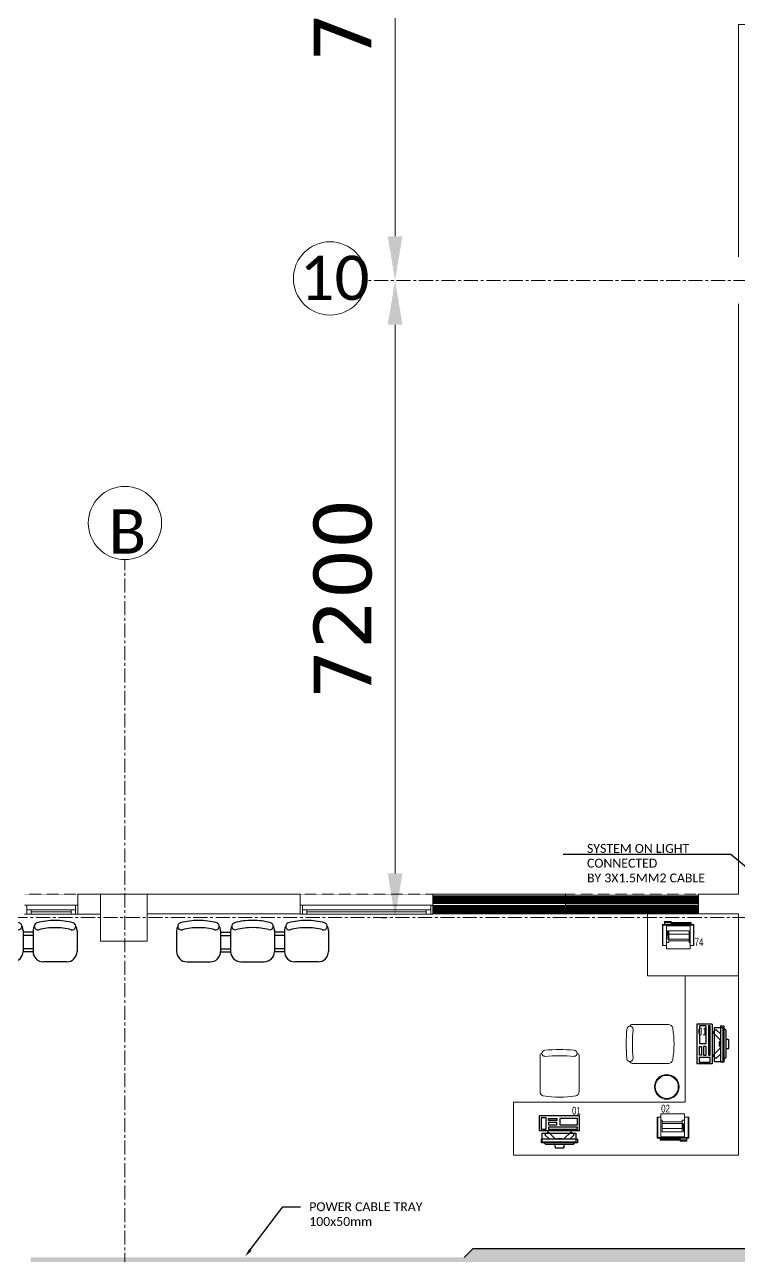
# Model space of a CAD drawing. Header units: millimetres. Extents: x 26027 to 581921, y 7230 to 233891.
# Drawn here: x 457517 to 465586, y 152929 to 166835 of the extents above; entities that cross this region are included whole.
import ezdxf
from ezdxf import colors
from ezdxf.entities.mleader import LeaderData, LeaderLine
from ezdxf.math import Vec2, Vec3

# ---------------------------------------------------------------- set-up
doc = ezdxf.new("R2010")
doc.units = ezdxf.units.MM
doc.header["$LTSCALE"] = 5
doc.linetypes.add('CENTER', pattern=[50.8, 31.75, -6.35, 6.35, -6.35])
doc.linetypes.add('HIDDEN2', pattern=[0.1875, 0.125, -0.0625])
for name, color, linetype, lineweight in [('Aluminum', 7, 'Continuous', 5), ('AxisBalloons_2', 7, 'Continuous', 0), ('Dims', 6, 'Continuous', 5), ('Medical Equipment and Furniture', 163, 'Continuous', 0), ('Proj', 7, 'HIDDEN2', 5), ('Structure', 20, 'Continuous', 5), ('Text', 9, 'Continuous', 5), ('Title', 7, 'Continuous', 5), ('Walls', 32, 'Continuous', 5)]:
    doc.layers.add(name, color=color, linetype=linetype, lineweight=lineweight)
doc.layers.add('axes', color=9, linetype='Continuous')
doc.layers.add('GE-ARCHITECTURAL_ELEMENTS', color=8, linetype='Continuous')
doc.layers.add('E-POWR', color=7, linetype='Continuous', lineweight=9, true_color=0x4e7e3e)
doc.layers.add('EXF', color=7, linetype='Continuous', lineweight=0, true_color=0x4e7e3e)
doc.styles.add('Dimension', font='verdana.ttf')
doc.styles.get("Standard").update_dxf_attribs({"font": 'calibri.ttf'})
doc.styles.add('X3G_ENTITY_257CFD', font='swisscl.ttf', dxfattribs={"height": 200})
doc.dimstyles.new('D500', dxfattribs={"dimtxt": 650, "dimasz": 500, "dimexe": 150, "dimexo": 100, "dimgap": 250, "dimtad": 1, "dimdec": 0, "dimtxsty": 'Dimension', "dimcen": 100, "dimdle": 150, "dimclrd": 250, "dimclre": 250, "dimclrt": 7, "dimadec": 0, "dimazin": 0, "dimtfac": 1, "dimtdec": 0, "dimtmove": 0, "dimatfit": 3, "dimfxl": 1, "dimlwd": 5, "dimlwe": 5, "dimarcsym": 0})
pattern_1 = [(0, (368880, 104830), (63.5, 63.5), [31.75, -95.25]), (90, (368895.875, 104814.125), (-63.5, 63.5), [31.75, -95.25])]

# ---------------------------------------------------------------- blocks, each defined once
blk = doc.blocks.new('GF21021-P')
for p, q in [((-0.221, 0.476), (-0.221, 0.067)), ((0.22, 0.476), (0.22, 0.067))]:
    blk.add_line(p, q)
for centre, radius, start, end in [((-0.171, 0.476), 0.05, 99.6329, 180), ((0, -0.529), 1.069, 80.3671, 99.6329), ((0.17, 0.476), 0.05, 0, 80.3671), ((-0.196, 0.067), 0.025, 180, 261.4721), ((-0.164, 0.042), 0.0351, 90, 270), ((0, 1.847), 1.777, 264.6946, 275.3053), ((0, 1.831), 1.831, 264.8532, 275.147), ((0.164, 0.042), 0.0351, 270, 90), ((0.195, 0.067), 0.025, 278.5279, 0)]:
    blk.add_arc(centre, radius, start, end)
blk = doc.blocks.new('ITCWLS1-P')
at = {"layer": 'GE-ARCHITECTURAL_ELEMENTS'}
for p, q in [((-0.265, 0.43, 0), (-0.305, 0.43, 0)), ((-0.305, 0.43, 0), (-0.305, 0.02, 0)), ((-0.265, 0.43, 0), (-0.265, 0.02, 0)), ((-0.17, 0.45), (-0.17, 0)), ((-0.17, 0.45), (0, 0.45)), ((-0.15, 0.43), (-0.129, 0.43)), ((-0.129, 0.43), (-0.129, 0.409)), ((0, 0.45), (0, 0)), ((-0.325, 0.38, 0), (-0.305, 0.4, 0)), ((-0.325, 0.38, 0), (-0.325, 0.07, 0)), ((-0.197, 0.409), (-0.295, 0.409)), ((-0.295, 0.026), (-0.295, 0.409)), ((-0.197, 0.026), (-0.197, 0.409)), ((-0.35, 0.275), (-0.36, 0.275)), ((-0.36, 0.175), (-0.36, 0.275)), ((-0.35, 0.175), (-0.36, 0.175)), ((-0.325, 0.07, 0), (-0.305, 0.05, 0)), ((-0.305, 0.02, 0), (-0.265, 0.02, 0)), ((-0.197, 0.026), (-0.295, 0.026)), ((-0.17, 0), (0, 0))]:
    blk.add_line(p, q, dxfattribs=at)
at = {"layer": 'GE-ARCHITECTURAL_ELEMENTS', "extrusion": (2.48281e-10, 3.18408e-10, -1)}
for p, q in [((-0.265, 0.34), (-0.214, 0.39)), ((-0.265, 0.269), (-0.179, 0.355)), ((-0.179, 0.355), (-0.214, 0.39))]:
    blk.add_line(p, q, dxfattribs=at)
at = {"layer": 'GE-ARCHITECTURAL_ELEMENTS', "extrusion": (2.48281e-10, -3.18408e-10, -1)}
for p, q in [((-0.265, 0.181), (-0.179, 0.095)), ((-0.265, 0.11), (-0.214, 0.06)), ((-0.179, 0.095), (-0.214, 0.06))]:
    blk.add_line(p, q, dxfattribs=at)
at = {"layer": 'GE-ARCHITECTURAL_ELEMENTS'}
for points in [[(-0.129, 0.409), (-0.129, 0.1), (-0.15, 0.1), (-0.15, 0.43)], [(-0.15, 0.1), (-0.15, 0.1), (-0.15, 0.1), (-0.15, 0.1), (-0.15, 0.1), (-0.15, 0.1), (-0.15, 0.1), (-0.15, 0.1), (-0.15, 0.1)], [(-0.15, 0.1), (-0.15, 0.1), (-0.15, 0.1), (-0.15, 0.1), (-0.15, 0.1), (-0.15, 0.1), (-0.15, 0.1), (-0.15, 0.1), (-0.15, 0.1), (-0.15, 0.1), (-0.15, 0.1), (-0.15, 0.1), (-0.15, 0.1), (-0.15, 0.1), (-0.15, 0.1), (-0.15, 0.1), (-0.15, 0.1), (-0.15, 0.1)], [(-0.15, 0.1), (-0.15, 0.1), (-0.15, 0.1), (-0.15, 0.1), (-0.15, 0.1), (-0.15, 0.1), (-0.15, 0.1), (-0.15, 0.1), (-0.15, 0.1), (-0.15, 0.1)], [(-0.15, 0.1), (-0.15, 0.1), (-0.15, 0.1), (-0.15, 0.1), (-0.15, 0.1), (-0.15, 0.1), (-0.15, 0.1)], [(-0.15, 0.1), (-0.15, 0.1), (-0.15, 0.1), (-0.15, 0.1), (-0.15, 0.1), (-0.15, 0.1), (-0.15, 0.1), (-0.15, 0.1), (-0.15, 0.1), (-0.15, 0.1)], [(-0.15, 0.1), (-0.15, 0.1), (-0.15, 0.1), (-0.15, 0.1), (-0.15, 0.1), (-0.15, 0.1), (-0.15, 0.1), (-0.15, 0.1), (-0.15, 0.1), (-0.15, 0.1), (-0.15, 0.1), (-0.15, 0.1), (-0.15, 0.1), (-0.15, 0.1), (-0.15, 0.1)], [(-0.15, 0.1), (-0.15, 0.1), (-0.15, 0.1), (-0.15, 0.1), (-0.15, 0.1), (-0.15, 0.1), (-0.15, 0.1), (-0.15, 0.1), (-0.15, 0.1), (-0.15, 0.1)], [(-0.15, 0.1), (-0.15, 0.1), (-0.15, 0.1), (-0.15, 0.1), (-0.15, 0.1), (-0.15, 0.1), (-0.15, 0.1), (-0.15, 0.1), (-0.15, 0.1), (-0.15, 0.1)], [(-0.15, 0.1), (-0.15, 0.1), (-0.15, 0.1), (-0.15, 0.1), (-0.15, 0.1), (-0.15, 0.1), (-0.15, 0.1), (-0.15, 0.1), (-0.15, 0.1), (-0.15, 0.1), (-0.15, 0.1), (-0.15, 0.1), (-0.15, 0.1), (-0.15, 0.1), (-0.15, 0.1), (-0.15, 0.1), (-0.15, 0.1), (-0.15, 0.1), (-0.15, 0.1), (-0.15, 0.1), (-0.15, 0.1), (-0.15, 0.1), (-0.15, 0.1), (-0.15, 0.1), (-0.15, 0.1), (-0.15, 0.1), (-0.15, 0.1), (-0.15, 0.1), (-0.15, 0.1), (-0.15, 0.1), (-0.15, 0.1), (-0.15, 0.1), (-0.15, 0.1), (-0.15, 0.1), (-0.15, 0.1), (-0.15, 0.1), (-0.15, 0.1), (-0.15, 0.1), (-0.15, 0.1), (-0.15, 0.1), (-0.15, 0.1), (-0.15, 0.1), (-0.15, 0.1), (-0.15, 0.1), (-0.15, 0.1), (-0.15, 0.1), (-0.15, 0.1), (-0.15, 0.1), (-0.15, 0.1), (-0.15, 0.1), (-0.15, 0.1), (-0.15, 0.1), (-0.15, 0.1), (-0.15, 0.1)], [(-0.15, 0.1), (-0.15, 0.1), (-0.15, 0.1), (-0.15, 0.1), (-0.15, 0.1), (-0.15, 0.1), (-0.15, 0.1), (-0.15, 0.1), (-0.15, 0.1), (-0.15, 0.1), (-0.15, 0.1), (-0.15, 0.1), (-0.15, 0.1), (-0.15, 0.1), (-0.15, 0.1), (-0.15, 0.1), (-0.15, 0.1), (-0.15, 0.1), (-0.15, 0.1), (-0.15, 0.1), (-0.15, 0.1), (-0.15, 0.1), (-0.15, 0.1), (-0.15, 0.1), (-0.15, 0.1), (-0.15, 0.1), (-0.15, 0.1), (-0.15, 0.1), (-0.15, 0.1), (-0.15, 0.1), (-0.15, 0.1), (-0.15, 0.1), (-0.15, 0.1), (-0.15, 0.1), (-0.15, 0.1), (-0.15, 0.1), (-0.15, 0.1), (-0.15, 0.1), (-0.15, 0.1), (-0.15, 0.1), (-0.15, 0.1), (-0.15, 0.1), (-0.15, 0.1), (-0.15, 0.1), (-0.15, 0.1), (-0.15, 0.1), (-0.15, 0.1), (-0.15, 0.1), (-0.15, 0.1), (-0.15, 0.1), (-0.15, 0.1), (-0.15, 0.1), (-0.15, 0.1), (-0.15, 0.1), (-0.15, 0.1), (-0.15, 0.1), (-0.15, 0.1), (-0.15, 0.1), (-0.15, 0.1), (-0.15, 0.1), (-0.15, 0.1), (-0.15, 0.1), (-0.15, 0.1), (-0.15, 0.1), (-0.15, 0.1), (-0.15, 0.1), (-0.15, 0.1), (-0.15, 0.1), (-0.15, 0.1), (-0.15, 0.1), (-0.15, 0.1), (-0.15, 0.1), (-0.15, 0.1), (-0.15, 0.1), (-0.15, 0.1), (-0.15, 0.1), (-0.15, 0.1), (-0.15, 0.1), (-0.15, 0.1), (-0.15, 0.1), (-0.15, 0.1), (-0.15, 0.1), (-0.15, 0.1), (-0.15, 0.1), (-0.15, 0.1), (-0.15, 0.1), (-0.15, 0.1), (-0.15, 0.1), (-0.15, 0.1)], [(-0.15, 0.1), (-0.15, 0.1), (-0.15, 0.1), (-0.15, 0.1), (-0.15, 0.1), (-0.15, 0.1), (-0.15, 0.1), (-0.15, 0.1), (-0.15, 0.1), (-0.15, 0.1), (-0.15, 0.1), (-0.15, 0.1)], [(-0.15, 0.1), (-0.15, 0.1), (-0.15, 0.1), (-0.15, 0.1), (-0.15, 0.1), (-0.15, 0.1), (-0.15, 0.1)], [(-0.15, 0.1), (-0.15, 0.1), (-0.15, 0.1), (-0.15, 0.1), (-0.15, 0.1), (-0.15, 0.1), (-0.15, 0.1), (-0.15, 0.1), (-0.15, 0.1), (-0.15, 0.1), (-0.15, 0.1), (-0.15, 0.1), (-0.15, 0.1), (-0.15, 0.1), (-0.15, 0.1), (-0.15, 0.1), (-0.15, 0.1)], [(-0.15, 0.1), (-0.15, 0.1), (-0.15, 0.1), (-0.15, 0.1), (-0.15, 0.1), (-0.15, 0.1), (-0.15, 0.1), (-0.15, 0.1), (-0.15, 0.1), (-0.15, 0.1), (-0.15, 0.1), (-0.15, 0.1), (-0.15, 0.1), (-0.15, 0.1), (-0.15, 0.1), (-0.15, 0.1), (-0.15, 0.1), (-0.15, 0.1), (-0.15, 0.1), (-0.15, 0.1), (-0.15, 0.1), (-0.15, 0.1), (-0.15, 0.1), (-0.15, 0.1), (-0.15, 0.1), (-0.15, 0.1), (-0.15, 0.1), (-0.15, 0.1), (-0.15, 0.1), (-0.15, 0.1), (-0.15, 0.1), (-0.15, 0.1), (-0.15, 0.1), (-0.15, 0.1), (-0.15, 0.1), (-0.15, 0.1), (-0.15, 0.1), (-0.15, 0.1), (-0.15, 0.1), (-0.15, 0.1), (-0.15, 0.1), (-0.15, 0.1), (-0.15, 0.1), (-0.15, 0.1), (-0.15, 0.1), (-0.15, 0.1), (-0.15, 0.1), (-0.15, 0.1), (-0.15, 0.1), (-0.15, 0.1), (-0.15, 0.1), (-0.15, 0.1), (-0.15, 0.1), (-0.15, 0.1), (-0.15, 0.1), (-0.15, 0.1), (-0.15, 0.1), (-0.15, 0.1), (-0.15, 0.1), (-0.15, 0.1), (-0.15, 0.1), (-0.15, 0.1), (-0.15, 0.1), (-0.15, 0.1), (-0.15, 0.1), (-0.15, 0.1), (-0.15, 0.1), (-0.15, 0.1), (-0.15, 0.1), (-0.15, 0.1), (-0.15, 0.1), (-0.15, 0.1), (-0.15, 0.1), (-0.15, 0.1), (-0.15, 0.1), (-0.15, 0.1), (-0.15, 0.1), (-0.15, 0.1), (-0.15, 0.1), (-0.15, 0.1), (-0.15, 0.1), (-0.15, 0.1), (-0.15, 0.1), (-0.15, 0.1), (-0.15, 0.1), (-0.15, 0.1), (-0.15, 0.1), (-0.15, 0.1), (-0.15, 0.1), (-0.15, 0.1), (-0.15, 0.1), (-0.15, 0.1), (-0.15, 0.1), (-0.15, 0.1), (-0.15, 0.1), (-0.15, 0.1), (-0.15, 0.1), (-0.15, 0.1), (-0.15, 0.1), (-0.15, 0.1), (-0.15, 0.1), (-0.15, 0.1), (-0.15, 0.1), (-0.15, 0.1), (-0.15, 0.1), (-0.15, 0.1), (-0.15, 0.1), (-0.15, 0.1), (-0.15, 0.1), (-0.15, 0.1), (-0.15, 0.1)], [(-0.15, 0.1), (-0.15, 0.1), (-0.15, 0.1), (-0.15, 0.1), (-0.15, 0.1), (-0.15, 0.1), (-0.15, 0.1), (-0.15, 0.1)]]:
    blk.add_lwpolyline(points, dxfattribs=at)
for points in [[(-0.102, 0.43), (-0.03, 0.43), (-0.03, 0.229), (-0.102, 0.229)], [(-0.102, 0.195), (-0.075, 0.195), (-0.075, 0.1), (-0.102, 0.1)], [(-0.03, 0.195), (-0.051, 0.195), (-0.051, 0.1), (-0.03, 0.1)], [(-0.15, 0.1), (-0.15, 0.1), (-0.15, 0.1), (-0.15, 0.1), (-0.15, 0.1), (-0.15, 0.1), (-0.15, 0.1), (-0.15, 0.1), (-0.15, 0.1), (-0.15, 0.1), (-0.15, 0.1), (-0.15, 0.1), (-0.15, 0.1), (-0.15, 0.1), (-0.15, 0.1), (-0.15, 0.1), (-0.15, 0.1), (-0.15, 0.1), (-0.15, 0.1), (-0.15, 0.1), (-0.15, 0.1), (-0.15, 0.1), (-0.15, 0.1), (-0.15, 0.1), (-0.15, 0.1), (-0.15, 0.1), (-0.15, 0.1), (-0.15, 0.1), (-0.15, 0.1), (-0.15, 0.1), (-0.15, 0.1), (-0.15, 0.1), (-0.15, 0.1), (-0.15, 0.1), (-0.15, 0.1), (-0.15, 0.1), (-0.15, 0.1), (-0.15, 0.1), (-0.15, 0.1), (-0.15, 0.1), (-0.15, 0.1), (-0.15, 0.1), (-0.15, 0.1), (-0.15, 0.1), (-0.15, 0.1), (-0.15, 0.1), (-0.15, 0.1), (-0.15, 0.1), (-0.15, 0.1), (-0.15, 0.1), (-0.15, 0.1), (-0.15, 0.1), (-0.15, 0.1), (-0.15, 0.1), (-0.15, 0.1), (-0.15, 0.1), (-0.15, 0.1), (-0.15, 0.1), (-0.15, 0.1), (-0.15, 0.1), (-0.15, 0.1), (-0.15, 0.1), (-0.15, 0.1), (-0.15, 0.1), (-0.15, 0.1), (-0.15, 0.1), (-0.15, 0.1), (-0.15, 0.1), (-0.15, 0.1), (-0.15, 0.1), (-0.15, 0.1), (-0.15, 0.1), (-0.15, 0.1), (-0.15, 0.1), (-0.15, 0.1), (-0.15, 0.1), (-0.15, 0.1), (-0.15, 0.1), (-0.15, 0.1), (-0.15, 0.1), (-0.15, 0.1), (-0.15, 0.1), (-0.15, 0.1), (-0.15, 0.1), (-0.15, 0.1), (-0.15, 0.1), (-0.15, 0.1), (-0.15, 0.1), (-0.15, 0.1), (-0.15, 0.1), (-0.15, 0.1), (-0.15, 0.1), (-0.15, 0.1), (-0.15, 0.1), (-0.15, 0.1), (-0.15, 0.1), (-0.15, 0.1), (-0.15, 0.1), (-0.15, 0.1), (-0.15, 0.1), (-0.15, 0.1), (-0.15, 0.1), (-0.15, 0.1), (-0.15, 0.1), (-0.15, 0.1), (-0.15, 0.1), (-0.15, 0.1), (-0.15, 0.1), (-0.15, 0.1), (-0.15, 0.1), (-0.15, 0.1), (-0.15, 0.1), (-0.15, 0.1), (-0.15, 0.1), (-0.15, 0.1), (-0.15, 0.1), (-0.15, 0.1), (-0.15, 0.1), (-0.15, 0.1), (-0.15, 0.1), (-0.15, 0.1), (-0.15, 0.1), (-0.15, 0.1), (-0.15, 0.1), (-0.15, 0.1), (-0.15, 0.1), (-0.15, 0.1), (-0.15, 0.1), (-0.15, 0.1), (-0.15, 0.1), (-0.15, 0.1), (-0.15, 0.1), (-0.15, 0.1), (-0.15, 0.1), (-0.15, 0.1), (-0.15, 0.1), (-0.15, 0.1), (-0.15, 0.1), (-0.15, 0.1), (-0.15, 0.1), (-0.15, 0.1), (-0.15, 0.1), (-0.15, 0.1), (-0.15, 0.1), (-0.15, 0.1), (-0.15, 0.1), (-0.15, 0.1), (-0.15, 0.1), (-0.15, 0.1), (-0.15, 0.1), (-0.15, 0.1), (-0.15, 0.1), (-0.15, 0.1), (-0.15, 0.1), (-0.15, 0.1), (-0.15, 0.1), (-0.15, 0.1), (-0.15, 0.1), (-0.15, 0.1), (-0.15, 0.1), (-0.15, 0.1), (-0.15, 0.1), (-0.15, 0.1), (-0.15, 0.1), (-0.15, 0.1), (-0.15, 0.1), (-0.15, 0.1), (-0.15, 0.1), (-0.15, 0.1), (-0.15, 0.1), (-0.15, 0.1), (-0.15, 0.1), (-0.15, 0.1), (-0.15, 0.1), (-0.15, 0.1), (-0.15, 0.1), (-0.15, 0.1), (-0.15, 0.1), (-0.15, 0.1), (-0.15, 0.1), (-0.15, 0.1), (-0.15, 0.1), (-0.15, 0.1), (-0.15, 0.1), (-0.15, 0.1), (-0.15, 0.1), (-0.15, 0.1), (-0.15, 0.1), (-0.15, 0.1), (-0.15, 0.1), (-0.15, 0.1), (-0.15, 0.1), (-0.15, 0.1), (-0.15, 0.1), (-0.15, 0.1), (-0.15, 0.1), (-0.15, 0.1), (-0.15, 0.1), (-0.15, 0.1), (-0.15, 0.1), (-0.15, 0.1), (-0.15, 0.1), (-0.15, 0.1), (-0.15, 0.1), (-0.15, 0.1), (-0.15, 0.1), (-0.15, 0.1), (-0.15, 0.1), (-0.15, 0.1), (-0.15, 0.1), (-0.15, 0.1), (-0.15, 0.1), (-0.15, 0.1), (-0.15, 0.1), (-0.15, 0.1), (-0.15, 0.1), (-0.15, 0.1), (-0.15, 0.1), (-0.15, 0.1), (-0.15, 0.1), (-0.15, 0.1), (-0.15, 0.1), (-0.15, 0.1), (-0.15, 0.1), (-0.15, 0.1), (-0.15, 0.1), (-0.15, 0.1), (-0.15, 0.1), (-0.15, 0.1), (-0.15, 0.1), (-0.15, 0.1), (-0.15, 0.1), (-0.15, 0.1), (-0.15, 0.1), (-0.15, 0.1), (-0.15, 0.1), (-0.15, 0.1), (-0.15, 0.1), (-0.15, 0.1), (-0.15, 0.1), (-0.15, 0.1), (-0.15, 0.1), (-0.15, 0.1), (-0.15, 0.1), (-0.15, 0.1), (-0.15, 0.1), (-0.15, 0.1), (-0.15, 0.1), (-0.15, 0.1), (-0.15, 0.1), (-0.15, 0.1), (-0.15, 0.1), (-0.15, 0.1), (-0.15, 0.1), (-0.15, 0.1), (-0.15, 0.1), (-0.15, 0.1), (-0.15, 0.1), (-0.15, 0.1), (-0.15, 0.1), (-0.15, 0.1), (-0.15, 0.1), (-0.15, 0.1), (-0.15, 0.1), (-0.15, 0.1), (-0.15, 0.1), (-0.15, 0.1), (-0.15, 0.1), (-0.15, 0.1), (-0.15, 0.1), (-0.15, 0.1), (-0.15, 0.1), (-0.15, 0.1), (-0.15, 0.1), (-0.15, 0.1), (-0.15, 0.1), (-0.15, 0.1)], [(-0.15, 0.1), (-0.15, 0.1), (-0.15, 0.1), (-0.15, 0.1), (-0.15, 0.1), (-0.15, 0.1), (-0.15, 0.1), (-0.15, 0.1), (-0.15, 0.1), (-0.15, 0.1), (-0.15, 0.1), (-0.15, 0.1), (-0.15, 0.1), (-0.15, 0.1), (-0.15, 0.1), (-0.15, 0.1), (-0.15, 0.1), (-0.15, 0.1), (-0.15, 0.1), (-0.15, 0.1), (-0.15, 0.1), (-0.15, 0.1), (-0.15, 0.1), (-0.15, 0.1), (-0.15, 0.1), (-0.15, 0.1), (-0.15, 0.1), (-0.15, 0.1), (-0.15, 0.1), (-0.15, 0.1), (-0.15, 0.1), (-0.15, 0.1), (-0.15, 0.1), (-0.15, 0.1), (-0.15, 0.1), (-0.15, 0.1), (-0.15, 0.1), (-0.15, 0.1), (-0.15, 0.1), (-0.15, 0.1), (-0.15, 0.1), (-0.15, 0.1), (-0.15, 0.1), (-0.15, 0.1), (-0.15, 0.1), (-0.15, 0.1), (-0.15, 0.1), (-0.15, 0.1), (-0.15, 0.1), (-0.15, 0.1), (-0.15, 0.1), (-0.15, 0.1), (-0.15, 0.1), (-0.15, 0.1), (-0.15, 0.1), (-0.15, 0.1), (-0.15, 0.1), (-0.15, 0.1), (-0.15, 0.1), (-0.15, 0.1), (-0.15, 0.1), (-0.15, 0.1), (-0.15, 0.1), (-0.15, 0.1), (-0.15, 0.1), (-0.15, 0.1), (-0.15, 0.1), (-0.15, 0.1), (-0.15, 0.1), (-0.15, 0.1), (-0.15, 0.1), (-0.15, 0.1), (-0.15, 0.1), (-0.15, 0.1), (-0.15, 0.1), (-0.15, 0.1), (-0.15, 0.1), (-0.15, 0.1), (-0.15, 0.1), (-0.15, 0.1), (-0.15, 0.1), (-0.15, 0.1), (-0.15, 0.1), (-0.15, 0.1), (-0.15, 0.1), (-0.15, 0.1), (-0.15, 0.1), (-0.15, 0.1), (-0.15, 0.1), (-0.15, 0.1), (-0.15, 0.1), (-0.15, 0.1), (-0.15, 0.1), (-0.15, 0.1), (-0.15, 0.1), (-0.15, 0.1), (-0.15, 0.1), (-0.15, 0.1), (-0.15, 0.1), (-0.15, 0.1), (-0.15, 0.1), (-0.15, 0.1), (-0.15, 0.1), (-0.15, 0.1), (-0.15, 0.1), (-0.15, 0.1), (-0.15, 0.1), (-0.15, 0.1), (-0.15, 0.1), (-0.15, 0.1), (-0.15, 0.1), (-0.15, 0.1), (-0.15, 0.1), (-0.15, 0.1), (-0.15, 0.1), (-0.15, 0.1), (-0.15, 0.1), (-0.15, 0.1), (-0.15, 0.1), (-0.15, 0.1), (-0.15, 0.1), (-0.15, 0.1), (-0.15, 0.1), (-0.15, 0.1), (-0.15, 0.1), (-0.15, 0.1), (-0.15, 0.1), (-0.15, 0.1), (-0.15, 0.1), (-0.15, 0.1), (-0.15, 0.1), (-0.15, 0.1), (-0.15, 0.1), (-0.15, 0.1), (-0.15, 0.1), (-0.15, 0.1), (-0.15, 0.1), (-0.15, 0.1), (-0.15, 0.1), (-0.15, 0.1), (-0.15, 0.1), (-0.15, 0.1), (-0.15, 0.1), (-0.15, 0.1), (-0.15, 0.1), (-0.15, 0.1), (-0.15, 0.1), (-0.15, 0.1), (-0.15, 0.1), (-0.15, 0.1), (-0.15, 0.1), (-0.15, 0.1), (-0.15, 0.1), (-0.15, 0.1), (-0.15, 0.1), (-0.15, 0.1), (-0.15, 0.1), (-0.15, 0.1), (-0.15, 0.1), (-0.15, 0.1), (-0.15, 0.1), (-0.15, 0.1), (-0.15, 0.1), (-0.15, 0.1), (-0.15, 0.1), (-0.15, 0.1), (-0.15, 0.1), (-0.15, 0.1), (-0.15, 0.1), (-0.15, 0.1), (-0.15, 0.1), (-0.15, 0.1), (-0.15, 0.1), (-0.15, 0.1), (-0.15, 0.1), (-0.15, 0.1), (-0.15, 0.1), (-0.15, 0.1), (-0.15, 0.1), (-0.15, 0.1), (-0.15, 0.1), (-0.15, 0.1), (-0.15, 0.1), (-0.15, 0.1), (-0.15, 0.1), (-0.15, 0.1), (-0.15, 0.1), (-0.15, 0.1), (-0.15, 0.1), (-0.15, 0.1), (-0.15, 0.1), (-0.15, 0.1), (-0.15, 0.1), (-0.15, 0.1), (-0.15, 0.1), (-0.15, 0.1), (-0.15, 0.1), (-0.15, 0.1), (-0.15, 0.1), (-0.15, 0.1), (-0.15, 0.1), (-0.15, 0.1), (-0.15, 0.1), (-0.15, 0.1), (-0.15, 0.1), (-0.15, 0.1), (-0.15, 0.1), (-0.15, 0.1), (-0.15, 0.1), (-0.15, 0.1), (-0.15, 0.1), (-0.15, 0.1), (-0.15, 0.1), (-0.15, 0.1)], [(-0.15, 0.1), (-0.15, 0.1), (-0.15, 0.1), (-0.15, 0.1), (-0.15, 0.1), (-0.15, 0.1), (-0.15, 0.1), (-0.15, 0.1), (-0.15, 0.1), (-0.15, 0.1), (-0.15, 0.1), (-0.15, 0.1), (-0.15, 0.1), (-0.15, 0.1), (-0.15, 0.1), (-0.15, 0.1), (-0.15, 0.1), (-0.15, 0.1), (-0.15, 0.1), (-0.15, 0.1), (-0.15, 0.1), (-0.15, 0.1), (-0.15, 0.1), (-0.15, 0.1), (-0.15, 0.1), (-0.15, 0.1), (-0.15, 0.1), (-0.15, 0.1), (-0.15, 0.1), (-0.15, 0.1), (-0.15, 0.1), (-0.15, 0.1), (-0.15, 0.1), (-0.15, 0.1), (-0.15, 0.1), (-0.15, 0.1), (-0.15, 0.1), (-0.15, 0.1), (-0.15, 0.1), (-0.15, 0.1), (-0.15, 0.1), (-0.15, 0.1), (-0.15, 0.1), (-0.15, 0.1), (-0.15, 0.1), (-0.15, 0.1), (-0.15, 0.1), (-0.15, 0.1), (-0.15, 0.1), (-0.15, 0.1), (-0.15, 0.1), (-0.15, 0.1), (-0.15, 0.1), (-0.15, 0.1), (-0.15, 0.1), (-0.15, 0.1), (-0.15, 0.1), (-0.15, 0.1), (-0.15, 0.1), (-0.15, 0.1), (-0.15, 0.1), (-0.15, 0.1), (-0.15, 0.1), (-0.15, 0.1), (-0.15, 0.1), (-0.15, 0.1), (-0.15, 0.1), (-0.15, 0.1), (-0.15, 0.1), (-0.15, 0.1), (-0.15, 0.1), (-0.15, 0.1), (-0.15, 0.1), (-0.15, 0.1), (-0.15, 0.1), (-0.15, 0.1), (-0.15, 0.1), (-0.15, 0.1), (-0.15, 0.1), (-0.15, 0.1), (-0.15, 0.1), (-0.15, 0.1), (-0.15, 0.1), (-0.15, 0.1), (-0.15, 0.1), (-0.15, 0.1), (-0.15, 0.1), (-0.15, 0.1), (-0.15, 0.1), (-0.15, 0.1), (-0.15, 0.1), (-0.15, 0.1), (-0.15, 0.1), (-0.15, 0.1), (-0.15, 0.1), (-0.15, 0.1), (-0.15, 0.1), (-0.15, 0.1), (-0.15, 0.1), (-0.15, 0.1), (-0.15, 0.1), (-0.15, 0.1), (-0.15, 0.1), (-0.15, 0.1), (-0.15, 0.1), (-0.15, 0.1), (-0.15, 0.1), (-0.15, 0.1), (-0.15, 0.1), (-0.15, 0.1), (-0.15, 0.1), (-0.15, 0.1), (-0.15, 0.1), (-0.15, 0.1), (-0.15, 0.1), (-0.15, 0.1), (-0.15, 0.1), (-0.15, 0.1), (-0.15, 0.1), (-0.15, 0.1), (-0.15, 0.1), (-0.15, 0.1), (-0.15, 0.1), (-0.15, 0.1), (-0.15, 0.1), (-0.15, 0.1), (-0.15, 0.1), (-0.15, 0.1), (-0.15, 0.1), (-0.15, 0.1), (-0.15, 0.1), (-0.15, 0.1), (-0.15, 0.1), (-0.15, 0.1), (-0.15, 0.1), (-0.15, 0.1), (-0.15, 0.1), (-0.15, 0.1), (-0.15, 0.1), (-0.15, 0.1), (-0.15, 0.1), (-0.15, 0.1), (-0.15, 0.1), (-0.15, 0.1), (-0.15, 0.1), (-0.15, 0.1), (-0.15, 0.1), (-0.15, 0.1), (-0.15, 0.1), (-0.15, 0.1), (-0.15, 0.1), (-0.15, 0.1), (-0.15, 0.1), (-0.15, 0.1), (-0.15, 0.1), (-0.15, 0.1), (-0.15, 0.1), (-0.15, 0.1), (-0.15, 0.1), (-0.15, 0.1), (-0.15, 0.1), (-0.15, 0.1), (-0.15, 0.1), (-0.15, 0.1), (-0.15, 0.1), (-0.15, 0.1), (-0.15, 0.1), (-0.15, 0.1), (-0.15, 0.1), (-0.15, 0.1), (-0.15, 0.1), (-0.15, 0.1), (-0.15, 0.1), (-0.15, 0.1), (-0.15, 0.1), (-0.15, 0.1), (-0.15, 0.1), (-0.15, 0.1), (-0.15, 0.1), (-0.15, 0.1), (-0.15, 0.1), (-0.15, 0.1), (-0.15, 0.1), (-0.15, 0.1), (-0.15, 0.1), (-0.15, 0.1), (-0.15, 0.1), (-0.15, 0.1), (-0.15, 0.1), (-0.15, 0.1), (-0.15, 0.1), (-0.15, 0.1), (-0.15, 0.1), (-0.15, 0.1), (-0.15, 0.1), (-0.15, 0.1), (-0.15, 0.1), (-0.15, 0.1), (-0.15, 0.1), (-0.15, 0.1), (-0.15, 0.1), (-0.15, 0.1), (-0.15, 0.1), (-0.15, 0.1), (-0.15, 0.1), (-0.15, 0.1), (-0.15, 0.1), (-0.15, 0.1), (-0.15, 0.1), (-0.15, 0.1), (-0.15, 0.1), (-0.15, 0.1), (-0.15, 0.1), (-0.15, 0.1), (-0.15, 0.1), (-0.15, 0.1), (-0.15, 0.1), (-0.15, 0.1), (-0.15, 0.1)], [(-0.15, 0.073), (-0.024, 0.073), (-0.024, 0.018), (-0.15, 0.018)]]:
    blk.add_lwpolyline(points, close=True, dxfattribs=at)
for centre, radius, start, end in [((-0.35, 0.325), 0.05, 270, 300.3093), ((-0.35, 0.125), 0.05, 59.6907, 90), ((-0.309, 0.225), 0.0556, 321.9431, 38.0569)]:
    blk.add_arc(centre, radius, start, end, dxfattribs=at)
blk = doc.blocks.new('WM00001-P')
blk.add_circle((0, 0), 0.14)
at = {"color": 8}
blk.add_circle((0, 0), 0.13, dxfattribs=at)
blk = doc.blocks.new('ITPPLT2C-P')
at = {"color": 0}
for p, q in [((0, 0), (0, -0.226)), ((0.025, 0), (0, 0)), ((0.014, 0), (0.014, -0.226)), ((0.025, 0), (0.014, 0)), ((0.023, 0.032), (0.262, 0.032)), ((0.03, 0.026), (0.023, 0.032)), ((0.023, 0), (0.023, 0.032)), ((0.025, -0.226), (0.025, 0)), ((0.03, -0.318), (0.03, 0.026)), ((0.03, 0.026), (0.262, 0.026)), ((0.262, -0.01), (0.262, 0.032)), ((0.04, -0.277), (0.04, -0.01)), ((0.3, -0.01), (0.04, -0.01)), ((0.094, -0.251), (0.094, -0.022)), ((0.094, -0.022), (0.227, -0.022)), ((0.132, -0.251), (0.132, -0.022)), ((0.189, -0.251), (0.189, -0.022)), ((0.208, -0.251), (0.208, -0.022)), ((0.227, -0.022), (0.227, -0.01)), ((0.3, -0.277), (0.3, -0.01)), ((-0.009, -0.226), (0.027, -0.226)), ((-0.009, -0.226), (0.024, -0.226)), ((-0.009, -0.302), (-0.009, -0.226)), ((-0.009, -0.302), (-0.009, -0.226)), ((0, -0.226), (0.025, -0.226)), ((0.002, -0.249), (0.002, -0.233)), ((0.002, -0.233), (0.004, -0.233)), ((0.004, -0.249), (0.002, -0.249)), ((0.002, -0.272), (0.002, -0.256)), ((0.002, -0.256), (0.004, -0.256)), ((0.004, -0.272), (0.002, -0.272)), ((0.004, -0.233), (0.004, -0.249)), ((0.004, -0.256), (0.004, -0.272)), ((0.014, -0.226), (0.025, -0.226)), ((0.024, -0.226), (0.024, -0.302)), ((0.027, -0.226), (0.027, -0.302)), ((0.3, -0.277), (0.04, -0.277)), ((0.227, -0.251), (0.094, -0.251)), ((0.095, -0.27), (0.095, -0.264)), ((0.095, -0.264), (0.139, -0.264)), ((0.146, -0.27), (0.095, -0.27)), ((0.139, -0.258), (0.19, -0.258)), ((0.139, -0.264), (0.139, -0.258)), ((0.19, -0.264), (0.146, -0.264)), ((0.146, -0.264), (0.146, -0.27)), ((0.19, -0.258), (0.19, -0.264)), ((0.227, -0.277), (0.227, -0.251)), ((0.262, -0.277), (0.262, -0.325)), ((0.027, -0.302), (-0.009, -0.302)), ((0.024, -0.302), (-0.009, -0.302)), ((0.002, -0.295), (0.002, -0.279)), ((0.002, -0.279), (0.004, -0.279)), ((0.004, -0.295), (0.002, -0.295)), ((0.004, -0.279), (0.004, -0.295)), ((0.023, -0.325), (0.023, -0.302)), ((0.03, -0.318), (0.023, -0.325)), ((0.023, -0.325), (0.262, -0.325)), ((0.03, -0.318), (0.262, -0.318))]:
    blk.add_line(p, q, dxfattribs=at)
blk = doc.blocks.new('3seater')
at = {"layer": 'GE-ARCHITECTURAL_ELEMENTS'}
for p, q in [((-958973, -382950, 0), (-958973, -383188, 0)), ((-958476, -382950, 0), (-958476, -383188, 0)), ((-958476, -382950, 0), (-958476, -383166, 0)), ((-958364, -382948, 0), (-958364, -383187, 0)), ((-957867, -382948, 0), (-957867, -383165, 0)), ((-957867, -382948, 0), (-957867, -383187, 0)), ((-957754, -382950, 0), (-957754, -383188, 0)), ((-957754, -382950, 0), (-957754, -383166, 0)), ((-957257, -382950, 0), (-957257, -383188, 0)), ((-958476, -382971, 0), (-958364, -382971, 0)), ((-958476, -383008, 0), (-958364, -383008, 0)), ((-957754, -382971, 0), (-957867, -382971, 0)), ((-957754, -383008, 0), (-957867, -383008, 0)), ((-958476, -383157, 0), (-958364, -383157, 0)), ((-958476, -383192, 0), (-958364, -383192, 0)), ((-957754, -383157, 0), (-957867, -383157, 0)), ((-957754, -383192, 0), (-957867, -383192, 0)), ((-958856, -383305, 0), (-958593, -383305, 0)), ((-958246, -383304, 0), (-957984, -383304, 0)), ((-957374, -383305, 0), (-957637, -383305, 0))]:
    blk.add_line(p, q, dxfattribs=at)
for centre, radius, start, end in [((-958856, -382955, 0), 117, 151.0301, 180), ((-958919, -382903, 0), 40.5, 105.639, 285.639), ((-958744, -383526, 0), 687, 88.3753, 105.639), ((-958744, -383526, 0), 606, 88.1581, 105.639), ((-958705, -383526, 0), 687, 74.361, 91.6247), ((-958705, -383526, 0), 606, 74.361, 91.8419), ((-958531, -382903, 0), 40.5, 254.361, 74.361), ((-958593, -382955, 0), 117, 0, 28.9699), ((-958246, -382954, 0), 117, 151.0301, 180), ((-958309, -382902, 0), 40.5, 105.639, 285.639), ((-958135, -383525, 0), 687, 88.3753, 105.639), ((-958135, -383525, 0), 606, 88.1581, 105.639), ((-958096, -383525, 0), 687, 74.361, 91.6247), ((-958096, -383525, 0), 606, 74.361, 91.8419), ((-957921, -382902, 0), 40.5, 254.361, 74.361), ((-957984, -382954, 0), 117, 0, 28.9699), ((-957637, -382955, 0), 117, 151.0301, 180), ((-957700, -382903, 0), 40.5, 105.639, 285.639), ((-957525, -383526, 0), 687, 88.3753, 105.639), ((-957525, -383526, 0), 606, 88.1581, 105.639), ((-957486, -383526, 0), 687, 74.361, 91.6247), ((-957486, -383526, 0), 606, 74.361, 91.8419), ((-957312, -382903, 0), 40.5, 254.361, 74.361), ((-957374, -382955, 0), 117, 0, 28.9699), ((-958856, -383188, 0), 117, 180, 270), ((-958593, -383188, 0), 117, 270, 0), ((-958246, -383187, 0), 117, 180, 270), ((-957984, -383187, 0), 117, 270, 0), ((-957637, -383188, 0), 117, 180, 270), ((-957374, -383188, 0), 117, 270, 0)]:
    blk.add_arc(centre, radius, start, end, dxfattribs=at)
blk = doc.blocks.new('*D247')
at = {"layer": 'DEFPOINTS', "color": 0, "transparency": 16777216}
for p in [(461705, 163945, 0), (461705, 163945), (461705, 156745, 0)]:
    blk.add_point(p, dxfattribs=at)
at = {"layer": 'Dims', "color": 250, "linetype": 'Continuous', "lineweight": 5, "transparency": 16777216}
for p, q in [((461605, 163945), (461555, 163945)), ((461705, 157245), (461705, 163445)), ((461605, 156745), (461555, 156745))]:
    blk.add_line(p, q, dxfattribs=at)
at = {"layer": 'Dims', "color": 250, "transparency": 16777216}
for points in [[(461622, 163445), (461788, 163445), (461705, 163945)], [(461622, 157245), (461788, 157245), (461705, 156745)]]:
    blk.add_solid(points, dxfattribs=at)
at = {"layer": 'Dims', "color": 7, "lineweight": 0, "transparency": 16777216, "insert": (461116, 160345), "char_height": 650, "attachment_point": 5, "rotation": 90, "style": 'Dimension'}
blk.add_mtext('7200', dxfattribs=at)
blk = doc.blocks.new('*D502')
at = {"layer": 'DEFPOINTS', "color": 0, "transparency": 16777216}
for p in [(461705, 171145), (461705, 171145), (461705, 163945, 0)]:
    blk.add_point(p, dxfattribs=at)
at = {"layer": 'Dims', "color": 250, "linetype": 'Continuous', "lineweight": 5, "transparency": 16777216}
for p, q in [((461605, 171145), (461555, 171145)), ((461705, 164445), (461705, 170645)), ((461605, 163945), (461555, 163945))]:
    blk.add_line(p, q, dxfattribs=at)
at = {"layer": 'Dims', "color": 250, "transparency": 16777216}
for points in [[(461622, 170645), (461788, 170645), (461705, 171145)], [(461622, 164445), (461788, 164445), (461705, 163945)]]:
    blk.add_solid(points, dxfattribs=at)
at = {"layer": 'Dims', "color": 7, "lineweight": 0, "transparency": 16777216, "insert": (461116, 167545), "char_height": 650, "attachment_point": 5, "rotation": 90, "style": 'Dimension'}
blk.add_mtext('7200', dxfattribs=at)

msp = doc.modelspace()

# ---------------------------------------------------------------- hatches: boundary and pattern name
h = msp.add_hatch()
h.set_pattern_fill('CROSS', color=85, scale=10)
h.set_pattern_definition(pattern_1)
edge = h.paths.add_edge_path()
edge.add_line((457685.6, 145694.3), (457685.6, 152806.1))
edge.add_line((457685.6, 152806.1), (462487.4, 152806.1))
edge.add_line((462487.4, 152806.1), (462487.4, 145900.9))
edge.add_line((462487.4, 145900.9), (462587.4, 145901.1))
edge.add_line((462587.4, 145901.1), (462587.4, 152806.1))
edge.add_line((462587.4, 152806.1), (464555.9, 152806.1))
edge.add_line((464555.9, 152806.1), (469284.4, 152806.1))
edge.add_line((469284.4, 152806.1), (471903.7, 152806.1))
edge.add_line((471903.7, 152806.1), (471903.7, 142653.2))
edge.add_line((471903.7, 142653.2), (478231.4, 142645.9))
edge.add_line((478231.4, 142645.9), (478231.4, 142845.2))
edge.add_line((478231.4, 142845.2), (472503.7, 142845.2))
edge.add_line((472503.7, 142845.2), (472503.7, 157840))
edge.add_line((472503.7, 157840), (472504, 159009.2))
edge.add_line((472504, 159009.2), (479768.6, 159009.2))
edge.add_line((479768.6, 159009.2), (479768.6, 159109.2))
edge.add_line((479768.6, 159109.2), (472503.7, 159109.2))
edge.add_line((472503.7, 159109.2), (472503.7, 169315.6))
edge.add_line((472503.7, 169315.6), (478921.1, 169315.6))
edge.add_line((478921.1, 169315.6), (484286.4, 169315.6))
edge.add_line((484286.4, 169315.6), (484286.4, 166351.2))
edge.add_line((484286.4, 166351.2), (484486.4, 166351.2))
edge.add_line((484486.4, 166351.2), (484486.4, 169515.6))
edge.add_line((484486.4, 169515.6), (479083.8, 169515.6))
edge.add_line((479083.8, 169515.6), (479083.8, 190946.9))
edge.add_line((479083.8, 190946.9), (479083.8, 191341.6))
edge.add_line((479083.8, 191341.6), (478883.8, 191341.6))
edge.add_line((478883.8, 191341.6), (478883.8, 195124.3))
edge.add_line((478883.8, 195124.3), (477262.4, 195124.3))
edge.add_line((477262.4, 195124.3), (477262.4, 205421.2))
edge.add_line((477262.4, 205421.2), (474368, 205421.2))
edge.add_line((474368, 205421.2), (469356.9, 205421.2))
edge.add_line((469356.9, 205421.2), (469256.9, 205421.2))
edge.add_line((469256.9, 205421.2), (469256.9, 204391.3))
edge.add_line((469256.9, 204391.3), (469856.9, 204391.3))
edge.add_line((469856.9, 204391.3), (469856.9, 204821.2))
edge.add_line((469856.9, 204821.2), (471179.3, 204821.2))
edge.add_line((471179.3, 204821.2), (471179.3, 204391.3))
edge.add_line((471179.3, 204391.3), (471779.3, 204391.3))
edge.add_line((471779.3, 204391.3), (471779.3, 204821.2))
edge.add_line((471779.3, 204821.2), (476662.4, 204821.2))
edge.add_line((476662.4, 204821.2), (476662.4, 194457.6))
edge.add_line((476662.4, 194457.6), (478283.8, 194457.6))
edge.add_line((478283.8, 194457.6), (478283.8, 169915.6))
edge.add_line((478283.8, 169915.6), (471903.7, 169915.6))
edge.add_line((471903.7, 169915.6), (471903.7, 159212))
edge.add_line((471903.7, 159212), (470513.7, 159212))
edge.add_line((470513.7, 159212), (470513.7, 159112))
edge.add_line((470513.7, 159112), (471903.7, 159112))
edge.add_line((471903.7, 159112), (471903.7, 153006.1))
edge.add_line((471903.7, 153006.1), (462587.4, 153006.1))
edge.add_line((462587.4, 153006.1), (462487.4, 152906.1))
edge.add_line((462487.4, 152906.1), (457585.6, 152906.1))
edge.add_line((457585.6, 152906.1), (457585.6, 145694.3))
h = msp.add_hatch()
h.set_pattern_fill('CROSS', color=85, scale=10)
h.set_pattern_definition(pattern_1)
h.paths.add_polyline_path([(457585.6, 145694.3), (457585.6, 152906.1), (462487.4, 152906.1), (462587.4, 153006.1), (471903.7, 153006.1), (471903.7, 159112), (470513.7, 159112), (470513.7, 159212), (471903.7, 159212), (471903.7, 169915.6), (478283.8, 169915.6), (478283.8, 194457.6), (476662.4, 194457.6), (476662.4, 204821.2), (471779.3, 204821.2), (471779.3, 204391.3), (471179.3, 204391.3), (471179.3, 204821.2), (469856.9, 204821.2), (469856.9, 204391.3), (469256.9, 204391.3), (469256.9, 205421.2), (469356.9, 205421.2), (474368, 205421.2), (477262.4, 205421.2), (477262.4, 195124.3), (478883.8, 195124.3), (478883.8, 191341.6), (479083.8, 191341.6), (479083.8, 190946.9), (479083.8, 169515.6), (484486.4, 169515.6), (484486.4, 166351.2), (484286.4, 166351.2), (484286.4, 169315.6), (478921.1, 169315.6), (472503.7, 169315.6), (472503.7, 159109.2), (479768.6, 159109.2), (479768.6, 159009.2), (472504, 159009.2), (472503.7, 157840), (472503.7, 142845.2), (478231.4, 142845.2), (478231.4, 142645.9), (471903.7, 142653.2), (471903.7, 152806.1), (469284.4, 152806.1), (464555.9, 152806.1), (462587.4, 152806.1), (462587.4, 145901.1), (462487.4, 145900.9), (462487.4, 152806.1), (457685.6, 152806.1), (457685.6, 145694.3)])
at = {"layer": 'EXF'}
h = msp.add_hatch(dxfattribs=at)
h.set_pattern_fill('CROSS', color=256, scale=10)
edge = h.paths.add_edge_path()
edge.add_line((464555.9, 152806.1), (469284.4, 152806.1))
edge.add_line((469284.4, 152806.1), (471903.7, 152806.1))
edge.add_line((471903.7, 152806.1), (471903.7, 142653.2))
edge.add_line((471903.7, 142653.2), (478231.4, 142645.9))
edge.add_line((478231.4, 142645.9), (478231.4, 142845.2))
edge.add_line((478231.4, 142845.2), (472503.7, 142845.2))
edge.add_line((472503.7, 142845.2), (472503.7, 157840))
edge.add_line((472503.7, 157840), (472504, 159009.2))
edge.add_line((472504, 159009.2), (479768.6, 159009.2))
edge.add_line((479768.6, 159009.2), (479768.6, 159109.2))
edge.add_line((479768.6, 159109.2), (472503.7, 159109.2))
edge.add_line((472503.7, 159109.2), (472503.7, 169315.6))
edge.add_line((472503.7, 169315.6), (478921.1, 169315.6))
edge.add_line((478921.1, 169315.6), (484286.4, 169315.6))
edge.add_line((484286.4, 169315.6), (484286.4, 166351.2))
edge.add_line((484286.4, 166351.2), (484486.4, 166351.2))
edge.add_line((484486.4, 166351.2), (484486.4, 169515.6))
edge.add_line((484486.4, 169515.6), (479083.8, 169515.6))
edge.add_line((479083.8, 169515.6), (479083.8, 190946.9))
edge.add_line((479083.8, 190946.9), (479083.8, 191341.6))
edge.add_line((479083.8, 191341.6), (478883.8, 191341.6))
edge.add_line((478883.8, 191341.6), (478883.8, 195124.3))
edge.add_line((478883.8, 195124.3), (477262.4, 195124.3))
edge.add_line((477262.4, 195124.3), (477262.4, 205421.2))
edge.add_line((477262.4, 205421.2), (474368, 205421.2))
edge.add_line((474368, 205421.2), (469356.9, 205421.2))
edge.add_line((469356.9, 205421.2), (469256.9, 205421.2))
edge.add_line((469256.9, 205421.2), (469256.9, 204391.3))
edge.add_line((469256.9, 204391.3), (469856.9, 204391.3))
edge.add_line((469856.9, 204391.3), (469856.9, 204821.2))
edge.add_line((469856.9, 204821.2), (471179.3, 204821.2))
edge.add_line((471179.3, 204821.2), (471179.3, 204391.3))
edge.add_line((471179.3, 204391.3), (471779.3, 204391.3))
edge.add_line((471779.3, 204391.3), (471779.3, 204821.2))
edge.add_line((471779.3, 204821.2), (476662.4, 204821.2))
edge.add_line((476662.4, 204821.2), (476662.4, 194457.6))
edge.add_line((476662.4, 194457.6), (478283.8, 194457.6))
edge.add_line((478283.8, 194457.6), (478283.8, 169915.6))
edge.add_line((478283.8, 169915.6), (471903.7, 169915.6))
edge.add_line((471903.7, 169915.6), (471903.7, 159212))
edge.add_line((471903.7, 159212), (470513.7, 159212))
edge.add_line((470513.7, 159212), (470513.7, 159112))
edge.add_line((470513.7, 159112), (471903.7, 159112))
edge.add_line((471903.7, 159112), (471903.7, 153006.1))
edge.add_line((471903.7, 153006.1), (462587.4, 153006.1))

# ---------------------------------------------------------------- linework, layer by layer
at = {"color": 85}
for p, q in [((462487.4, 152906.1, 2.4), (462587.4, 153006.1, 2.4)), ((462587.4, 153006.1, 2.4), (471903.7, 153006.1, 2.4))]:
    msp.add_line(p, q, dxfattribs=at)
at = {"layer": 'Aluminum'}
for p, q in [((458116.9, 156885.2, 2.4), (457516.9, 156885.2, 2.4)), ((457541.9, 156885.2, 2.4), (457541.9, 156785.2, 2.4)), ((458091.9, 156885.2, 2.4), (458091.9, 156785.2, 2.4)), ((462133.1, 156885.3, 2.4), (460633.1, 156885.3, 2.4)), ((460658.1, 156885.3, 2.4), (460658.1, 156785.3, 2.4)), ((462108.1, 156885.3, 2.4), (462108.1, 156785.3, 2.4)), ((465133.1, 156885.3, 2.4), (463633.1, 156885.3, 2.4)), ((463658.1, 156885.3, 2.4), (463658.1, 156787.4, 2.4)), ((465108.1, 156885.3, 2.4), (465108.1, 156787.4, 2.4)), ((458116.9, 156785.2, 2.4), (457516.9, 156785.2, 2.4)), ((458091.9, 156835.2, 2.4), (457541.9, 156835.2, 2.4)), ((457591.9, 156835.2, 2.4), (457591.9, 156785.2, 2.4)), ((457591.9, 156810.2, 2.4), (458041.9, 156810.2, 2.4)), ((458041.9, 156835.2, 2.4), (458041.9, 156785.2, 2.4)), ((462133.1, 156785.3, 2.4), (460633.1, 156785.3, 2.4)), ((462108.1, 156835.3, 2.4), (460658.1, 156835.3, 2.4)), ((460708.1, 156835.3, 2.4), (460708.1, 156785.3, 2.4)), ((460708.1, 156810.3, 2.4), (462058.1, 156810.3, 2.4)), ((462058.1, 156835.3, 2.4), (462058.1, 156785.3, 2.4)), ((465133.1, 156787.4, 2.4), (463633.1, 156787.4, 2.4)), ((465108.1, 156835.3, 2.4), (463658.1, 156835.3, 2.4)), ((463708.1, 156835.3, 2.4), (463708.1, 156787.4, 2.4)), ((463708.1, 156810.3, 2.4), (465058.1, 156810.3, 2.4)), ((465058.1, 156835.3, 2.4), (465058.1, 156787.4, 2.4))]:
    msp.add_line(p, q, dxfattribs=at)
at = {"layer": 'axes', "linetype": 'CENTER', "lineweight": 0}
for p, q in [((544175.8, 163945.3, 2.4), (461383.1, 163945.3, 2.4)), ((458650.8, 120285.6, 2.4), (458650.8, 160790.3, 2.4)), ((543910.8, 156745.3, 2.4), (448848.3, 156745.3, 2.4))]:
    msp.add_line(p, q, dxfattribs=at)
at = {"layer": 'AxisBalloons_2', "color": 1}
for centre in [(460969.8, 163967.4, 2.4), (458650.8, 161204.2, 2.4)]:
    msp.add_circle(centre, 413.9, dxfattribs=at)
at = {"layer": 'Medical Equipment and Furniture', "elevation": 2.4}
msp.add_lwpolyline([(464557.2, 156087.4), (464557.2, 156787.4), (465585.8, 156787.4), (465585.8, 156087.4)], close=True, dxfattribs=at)
at = {"layer": 'Medical Equipment and Furniture', "linetype": 'Continuous', "elevation": 2.4}
msp.add_lwpolyline([(464985.8, 154660.8), (464985.8, 156087.4), (465585.8, 156087.4), (465585.8, 154060.8), (463041.8, 154060.8), (463041.8, 154660.8)], close=True, dxfattribs=at)
at = {"layer": 'Proj'}
for p, q in [((457516.9, 157010.2, 2.4), (458116.9, 157010.2, 2.4)), ((460633.1, 157010.3, 2.4), (462133.1, 157010.3, 2.4)), ((463633.1, 157010.3, 2.4), (465133.1, 157010.3, 2.4))]:
    msp.add_line(p, q, dxfattribs=at)
at = {"layer": 'Structure', "elevation": 2.4}
msp.add_lwpolyline([(458373.1, 156480.3), (458903.1, 156480.3), (458903.1, 157010.3), (458373.1, 157010.3)], close=True, dxfattribs=at)
at = {"layer": 'Title', "color": 3, "const_width": 100, "elevation": 2.4}
for points in [[(462133.1, 156948.7), (465133.1, 156948.6)], [(462133.1, 156837.3), (465133.1, 156837.1)]]:
    msp.add_lwpolyline(points, dxfattribs=at)
at = {"layer": 'Walls'}
for p, q in [((465585.8, 166835.3, 2.4), (465585.8, 164210.3, 2.4)), ((465585.8, 166835.3, 2.4), (466737.8, 166835.3, 2.4)), ((465585.8, 157010.3, 2.4), (465585.8, 163680.3, 2.4)), ((458116.9, 157010.3, 2.4), (458373.1, 157010.3, 2.4)), ((458116.9, 156785.2, 2.4), (458116.9, 157010.2, 2.4)), ((460633.1, 157010.3, 2.4), (458903.1, 157010.3, 2.4)), ((460633.1, 157010.3, 2.4), (460633.1, 156787.4, 2.4)), ((463633.1, 157010.3, 2.4), (462133.1, 157010.3, 2.4)), ((462133.1, 157010.3, 2.4), (462133.1, 156787.4, 2.4)), ((463633.1, 156787.4, 2.4), (463633.1, 157010.3, 2.4)), ((465585.8, 157010.3, 2.4), (465133.1, 157010.3, 2.4)), ((465133.1, 156787.4, 2.4), (465133.1, 157010.3, 2.4)), ((458116.9, 156785.3, 2.4), (458373.1, 156785.3, 2.4)), ((460633.1, 156787.4, 2.4), (458903.1, 156787.4, 2.4)), ((463633.1, 156787.4, 2.4), (462133.1, 156787.4, 2.4)), ((465585.8, 156787.4, 2.4), (465133.1, 156787.4, 2.4))]:
    msp.add_line(p, q, dxfattribs=at)

# ---------------------------------------------------------------- block references
at = {"layer": 'Medical Equipment and Furniture'}
for p in [(1415366.5, 539551.1, 2.4), (1418208.7, 539551.1, 2.4)]:
    msp.add_blockref('3seater', p, dxfattribs=at)
at = {"layer": 'Medical Equipment and Furniture', "extrusion": (2.55411e-17, 7.77425e-06, -1), "xscale": -1000, "yscale": 999.9999999999994, "zscale": 1000, "rotation": 90}
msp.add_blockref('ITPPLT2C-P', (-465051.2, 156691.9, -1.1), dxfattribs=at)
at = {"layer": 'Medical Equipment and Furniture', "yscale": 1000, "zscale": 1000}
for name, p, xscale, rotation in [('GF21021-P', (464318.2, 155318.2, 2.4), 1000, 270), ('ITCWLS1-P', (465117.6, 155093.3, 2.4), -1000, 359.9999999924613), ('GF21021-P', (463563.5, 155255.4, 2.4), 1000, 180), ('WM00001-P', (464776.5, 154833, 2.4), 1000, 101.9999999999856), ('ITCWLS1-P', (463338.6, 154505.8, 2.4), -1000, 269.9999999924613)]:
    msp.add_blockref(name, p, dxfattribs=dict(at, xscale=xscale, rotation=rotation))
at = {"layer": 'Medical Equipment and Furniture', "extrusion": (-2.55363e-17, -7.77425e-06, -1), "xscale": -1000, "yscale": 1000, "zscale": 1000, "rotation": 270.0000000001835}
msp.add_blockref('ITPPLT2C-P', (-464700.6, 154229.4, -3.6), dxfattribs=at)

# ---------------------------------------------------------------- texts
at = {"layer": 'Medical Equipment and Furniture', "char_height": 87.47, "attachment_point": 2, "style": 'X3G_ENTITY_257CFD'}
for s, insert in [('74', (465140.6, 156513.2, 2.4)), ('01', (465179.8, 155503.3, 2.4)), ('01', (463755.1, 154607.1, 2.4)), ('02', (464762.4, 154631.2, 2.4))]:
    msp.add_mtext(s, dxfattribs=dict(at, insert=insert))
at = {"layer": 'Text', "char_height": 500, "attachment_point": 1}
for s, width, insert in [('10', 1.122, (460626.1, 164224.4, 2.4)), ('B', 500, (458466.6, 161359, 2.4))]:
    msp.add_mtext_dynamic_manual_height_columns(s, width=width, gutter_width=1, heights=[0], dxfattribs=dict(at, insert=insert))

# ---------------------------------------------------------------- dimensions: what is measured, and where the dimension line sits
at = {"layer": 'Dims', "lineweight": 0}
for base, p1, p2, picture, middle in [((461704.9, 171145.3, 2.4), (461704.9, 163945.3, 2.4), (461704.9, 171145.3, 2.4), '*D502', (461116.4, 167545.3, 2.4)), ((461704.9, 163945.3, 2.4), (461704.9, 156745.3, 2.4), (461704.9, 163945.3, 2.4), '*D247', (461116.4, 160345.3, 2.4))]:
    dim = msp.add_linear_dim(base=base, p1=p1, p2=p2, angle=90, dimstyle='D500', dxfattribs=at)
    dim.commit()
    dim.dimension.update_dxf_attribs({"geometry": picture, "text_midpoint": middle})

# ---------------------------------------------------------------- leaders
at = {"layer": 'E-POWR'}
ml = msp.add_multileader_mtext('Standard', dxfattribs=at)
ml.set_content('SYSTEM ON LIGHT CONNECTED \\PBY 3X1.5MM2 CABLE', color=256)
ml.set_leader_properties()
ml.build(insert=Vec2(0, 0))
ml.multileader.update_dxf_attribs({"text_right_attachment_type": 6, "dogleg_length": 200, "arrow_head_size": 100})
ctx = ml.context
ctx.base_point, ctx.char_height, ctx.arrow_head_size, ctx.landing_gap_size, ctx.plane_origin = Vec3(463774.4, 157526.6), 100, 100, 100, Vec3(473336.4, 155716.3)
ctx.right_attachment = 6
notes = []
notes.append((ctx, [(1, (1, 1, 0), (465500.9, 157457.3), (-1, 0), 200, [(0, [(466730, 156440)], 0, [])])]))
ctx.mtext.insert, ctx.mtext.width, ctx.mtext.defined_height, ctx.mtext.flow_direction = Vec3(463874.4, 157577.3), 1578.921, 340.3, 5
ml = msp.add_multileader_mtext('Standard', dxfattribs=at)
ml.set_content('POWER CABLE TRAY\\P100x50mm', color=256)
ml.set_leader_properties()
ml.build(insert=Vec2(0, 0))
ml.multileader.update_dxf_attribs({"text_right_attachment_type": 6, "dogleg_length": 200, "arrow_head_size": 100})
ctx = ml.context
ctx.base_point, ctx.char_height, ctx.arrow_head_size, ctx.landing_gap_size, ctx.plane_origin = Vec3(460634.5, 153478.3), 100, 100, 100, Vec3(464995, 153464.4)
ctx.right_attachment = 6
notes.append((ctx, [(0, (1, 1, 0), (460434.5, 153478.3), (1, 0), 200, [(0, [(460008.2, 152912.6)], 0, [])])]))
ctx.mtext.insert, ctx.mtext.width, ctx.mtext.defined_height, ctx.mtext.flow_direction = Vec3(460734.5, 153529.1), 1499.548, 374, 5
for ctx, leaders in notes:
    for number, flags, end, landing, length, lines in leaders:
        leader = LeaderData()
        leader.index, (leader.has_last_leader_line, leader.has_dogleg_vector, leader.attachment_direction) = number, flags
        leader.last_leader_point, leader.dogleg_vector, leader.dogleg_length = Vec3(end), Vec3(landing), length
        for number, points, colour, breaks in lines:
            line = LeaderLine()
            line.index, line.vertices, line.color, line.breaks = number, Vec3.list(points), colors.encode_raw_color(colour), breaks
            leader.lines.append(line)
        ctx.leaders.append(leader)

doc.saveas('drawing.dxf')
